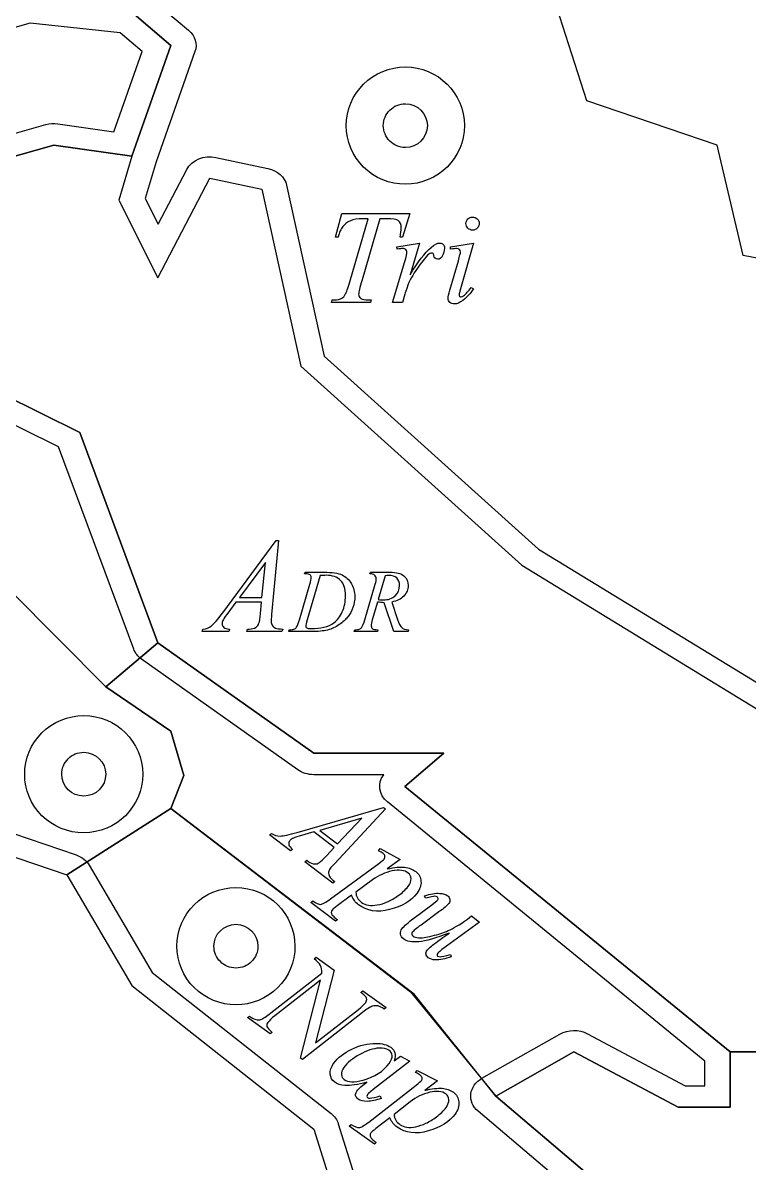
# Model space of a CAD drawing. Extents: x 1 to 639, y -1 to 499.
# Drawn here: x 282.4 to 340.7, y 61.5 to 153.1 of the extents above; entities that cross this region are included whole.
import ezdxf

# ---------------------------------------------------------------- set-up
doc = ezdxf.new("R2010")
doc.units = 0
for name, color, linetype in [('Centers', 7, 'CONTINUOUS'), ('Dividing_Lines', 7, 'CONTINUOUS'), ('Label_Land', 7, 'CONTINUOUS'), ('Label_Sea', 7, 'CONTINUOUS'), ('Land', 7, 'CONTINUOUS'), ('Nations', 7, 'CONTINUOUS'), ('Seas', 7, 'CONTINUOUS')]:
    doc.layers.add(name, color=color, linetype=linetype)

msp = doc.modelspace()

# ---------------------------------------------------------------- linework, layer by layer
at = {"layer": 'Centers', "color": 1}
for points in [[(314.859704, 144.813972)], [(317.831423, 144.813972)], [(289.022918, 92.730444)], [(291.994637, 92.730444)], [(301.250498, 78.919811)], [(304.22219, 78.919811)]]:
    msp.add_lwpolyline(points, close=True, dxfattribs=at)
for points in [[(309.737659, 148.143575), (310.626817, 149.026638), (311.832772, 149.522731), (313.090225, 149.52272)], [(313.090225, 149.52272), (315.708715, 149.522715), (317.83142, 147.414539), (317.831423, 144.813972)], [(308.348974, 144.813972), (308.348975, 146.062818), (308.848501, 147.260513), (309.737659, 148.143575)], [(311.838975, 146.056654), (312.170827, 146.386233), (312.620916, 146.571387), (313.090225, 146.571382)], [(313.090225, 146.571382), (314.06749, 146.571363), (314.859709, 145.784548), (314.859704, 144.813972)], [(311.320692, 144.813972), (311.32069, 145.280069), (311.507122, 145.727076), (311.838975, 146.056654)], [(309.73766, 141.484371), (308.848502, 142.367433), (308.348976, 143.565127), (308.348974, 144.813972)], [(311.838976, 143.571292), (311.507123, 143.90087), (311.320691, 144.347876), (311.320692, 144.813972)], [(314.859704, 144.813972), (314.859707, 143.843398), (314.067489, 143.056585), (313.090225, 143.056566)], [(317.831423, 144.813972), (317.831418, 142.213406), (315.708714, 140.105233), (313.090225, 140.105228)], [(313.090225, 143.056566), (312.620916, 143.056561), (312.170828, 143.241714), (311.838976, 143.571292)], [(313.090225, 140.105228), (311.832772, 140.105216), (310.626818, 140.601309), (309.73766, 141.484371)], [(283.900868, 96.060056), (284.790027, 96.943121), (285.995984, 97.439217), (287.253439, 97.439205)], [(287.253439, 97.439205), (289.871934, 97.4392), (291.994641, 95.331017), (291.994637, 92.730444)], [(282.512187, 92.730444), (282.512186, 93.979292), (283.011709, 95.176991), (283.900868, 96.060056)], [(286.002204, 93.973121), (286.334051, 94.3027), (286.784134, 94.487857), (287.253439, 94.487859)], [(287.253439, 94.487859), (288.230706, 94.48784), (289.022926, 93.701022), (289.022918, 92.730444)], [(285.483933, 92.730444), (285.483929, 93.196537), (285.670357, 93.643541), (286.002204, 93.973121)], [(283.900877, 89.40085), (283.01172, 90.28391), (282.512193, 91.481601), (282.512187, 92.730444)], [(287.253439, 90.973057), (286.276172, 90.973061), (285.48394, 91.759867), (285.483933, 92.730444)], [(289.022918, 92.730444), (289.022911, 91.759877), (288.230696, 90.973075), (287.253439, 90.973057)], [(291.994637, 92.730444), (291.994626, 90.129883), (289.871924, 88.021715), (287.253439, 88.02171)], [(287.253439, 88.02171), (285.995988, 88.021699), (284.790035, 88.51779), (283.900877, 89.40085)], [(294.739767, 78.919811), (294.739778, 81.520383), (296.862496, 83.628555), (299.480992, 83.628545)], [(299.480992, 83.628545), (302.099477, 83.62854), (304.222179, 81.520373), (304.22219, 78.919811)], [(297.711486, 78.919811), (297.711508, 79.890378), (298.503735, 80.677168), (299.480992, 80.677172)], [(299.480992, 80.677172), (300.458249, 80.677168), (301.250476, 79.890378), (301.250498, 78.919811)], [(296.128429, 75.590191), (295.239275, 76.473262), (294.739758, 77.670963), (294.739767, 78.919811)], [(298.229757, 77.677135), (297.89791, 78.006714), (297.711482, 78.453718), (297.711486, 78.919811)], [(301.250498, 78.919811), (301.250501, 78.453718), (301.064073, 78.006714), (300.732227, 77.677135)], [(304.22219, 78.919811), (304.222199, 77.670967), (303.722686, 76.47327), (302.833538, 75.590201)], [(299.480992, 77.162396), (299.011687, 77.162398), (298.561604, 77.347555), (298.229757, 77.677135)], [(300.732227, 77.677135), (300.40038, 77.347555), (299.950297, 77.162398), (299.480992, 77.162396)], [(299.480992, 74.211024), (298.223537, 74.211019), (297.017582, 74.707121), (296.128429, 75.590191)], [(302.833538, 75.590201), (301.94439, 74.707131), (300.738442, 74.211026), (299.480992, 74.211024)]]:
    msp.add_open_spline(points, degree=3, dxfattribs=at)
at = {"layer": 'Dividing_Lines', "color": 2}
msp.add_lwpolyline([(291.113866, 153.91357), (294.248145, 151.249339), (291.113866, 142.368451), (284.845335, 143.256551), (275.442525, 140.592288), (274.397765, 126.38293), (286.934854, 120.166318), (293.203385, 103.292685), (305.740501, 94.411791), (316.188097, 94.411791), (313.053818, 91.747571), (339.172782, 70.43349), (339.172782, 65.99307), (334.993744, 65.99307), (326.635667, 70.43349), (320.367135, 66.88117), (327.680426, 60.664577)], dxfattribs=at)
at = {"layer": 'Label_Land', "color": 7}
for points in [[(307.685941, 135.862924), (307.489917, 135.862924), (307.99322, 137.757118)], [(307.99322, 137.757118), (313.450063, 137.757118), (312.861994, 135.862924), (312.660673, 135.862924)], [(308.618373, 132.263955), (310.107083, 137.330933), (309.677954, 137.330933)], [(311.595796, 137.330933), (311.028918, 137.330933), (309.609079, 132.416535)], [(312.406374, 135.089453), (314.234153, 135.384105), (313.471255, 132.82696)], [(312.443461, 134.89478), (312.406374, 135.089453)], [(316.729465, 134.88424), (316.729465, 135.089453), (318.557245, 135.384105)], [(318.557245, 135.384105), (317.508259, 131.695697)], [(313.042123, 131.285271), (312.87259, 130.62232), (312.062012, 130.62232), (313.042123, 133.889797)], [(316.660594, 131.595717), (317.349322, 133.952936)], [(318.371816, 131.816723), (318.557245, 131.695697)], [(310.107083, 130.816993), (310.350786, 130.816993), (310.287211, 130.62232), (307.161447, 130.62232), (307.219725, 130.816993), (307.357471, 130.816993)], [(304.388205, 88.054139), (311.344007, 90.06949), (311.491282, 89.957583)], [(311.491282, 89.957583), (307.426573, 85.573166)], [(304.018998, 86.69168), (303.853623, 86.572218), (302.166332, 87.854317), (302.331734, 87.973758)], [(306.755373, 86.182558), (307.376407, 86.850164), (305.743835, 88.090683), (304.561164, 87.750464)], [(310.937428, 86.588926), (311.06298, 86.751903), (312.670367, 85.868393)], [(307.418786, 84.10833), (307.253411, 83.988869), (305.006508, 85.696192), (305.17191, 85.815633), (305.268693, 85.742092)], [(307.06941, 82.71093), (310.954004, 85.562707)], [(312.670367, 85.868393), (311.639618, 85.127862)], [(310.443219, 84.241577), (309.11459, 83.270264)], [(307.628723, 81.047054), (307.471723, 80.921228), (305.489936, 82.427101), (305.65111, 82.549755)], [(308.763487, 83.013678), (307.625768, 82.168928)], [(314.696188, 82.765558), (314.636567, 82.956611)], [(313.758789, 81.159093), (315.119611, 82.172194)], [(315.784407, 81.667045), (314.349082, 80.617805)], [(319.051867, 80.860371), (316.401075, 78.926085)], [(318.075166, 81.099022), (318.412384, 81.346286), (319.051867, 80.860371)], [(305.75761, 77.905434), (305.919627, 78.029358), (307.375422, 76.984756)], [(316.725275, 78.255739), (316.777477, 78.0637)], [(307.375422, 76.984756), (305.876634, 71.159984), (309.31497, 73.846872)], [(302.294875, 73.567797), (306.375855, 76.760752)], [(309.654199, 73.603449), (304.815549, 69.818186), (304.660952, 69.929118), (306.273636, 76.197955), (302.616958, 73.336686)], [(309.519461, 75.206108), (309.681478, 75.330031), (311.553815, 73.986531), (311.387483, 73.865703)], [(302.389785, 72.000207), (302.232057, 71.873209), (300.40265, 73.185905), (300.577582, 73.300557)], [(313.448292, 69.699584), (310.507283, 67.408825), (310.13048, 67.088497)], [(312.182692, 69.711922), (312.690992, 70.087196), (313.448292, 69.699584)], [(313.911968, 68.782656), (314.032973, 68.948991), (315.664177, 68.10957)], [(309.685081, 67.75213), (310.007984, 68.007278)], [(315.664177, 68.10957), (314.654262, 67.341243)], [(310.152478, 64.800765), (313.956899, 67.757252)], [(311.077918, 66.908487), (311.149475, 66.70135)], [(313.482784, 66.422705), (312.181472, 65.415571)], [(311.837586, 65.149518), (310.723619, 64.274098)], [(310.757521, 63.152744), (310.604081, 63.02267), (308.581435, 64.474025), (308.73919, 64.601003)]]:
    msp.add_lwpolyline(points, dxfattribs=at)
for points in [[(318.48837, 137.472972)], [(309.58617, 89.199068), (306.210241, 88.219906), (307.645072, 87.12964)], [(311.758165, 70.574792)]]:
    msp.add_lwpolyline(points, close=True, dxfattribs=at)
for points in [[(318.112221, 137.320392), (318.214646, 137.422112), (318.340029, 137.472972), (318.48837, 137.472972)], [(318.48837, 137.472972), (318.636712, 137.472972), (318.762096, 137.422112), (318.864523, 137.320392)], [(308.06739, 136.715294), (307.911985, 136.515357), (307.784835, 136.231234), (307.685941, 135.862924)], [(308.676648, 137.173066), (308.425882, 137.067844), (308.222796, 136.915254), (308.06739, 136.715294)], [(309.677954, 137.330933), (309.264716, 137.330933), (308.930947, 137.27831), (308.676648, 137.173066)], [(312.522928, 137.183606), (312.402842, 137.281824), (312.093798, 137.330933), (311.595796, 137.330933)], [(312.761335, 136.604808), (312.761335, 136.860869), (312.681866, 137.053802), (312.522928, 137.183606)], [(312.660673, 135.862924), (312.727781, 136.140043), (312.761335, 136.387338), (312.761335, 136.604808)], [(317.95858, 136.946807), (317.95858, 137.094144), (318.009793, 137.218673), (318.112221, 137.320392)], [(318.112221, 136.573255), (318.009793, 136.678477), (317.95858, 136.802994), (317.95858, 136.946807)], [(318.48837, 136.420642), (318.343562, 136.420642), (318.218179, 136.471513), (318.112221, 136.573255)], [(318.859224, 136.573255), (318.756799, 136.471513), (318.633181, 136.420642), (318.48837, 136.420642)], [(319.018161, 136.946807), (319.018161, 136.802994), (318.965182, 136.678477), (318.859224, 136.573255)], [(318.864523, 137.320392), (318.966948, 137.218673), (319.018161, 137.094144), (319.018161, 136.946807)], [(312.851398, 134.942127), (312.777228, 134.942127), (312.641249, 134.926345), (312.443461, 134.89478)], [(313.132189, 134.85794), (313.06155, 134.914065), (312.967953, 134.942127), (312.851398, 134.942127)], [(313.042123, 133.889797), (313.155145, 134.268635), (313.211656, 134.538739), (313.211656, 134.700108)], [(313.211656, 134.700108), (313.211656, 134.763236), (313.185167, 134.815847), (313.132189, 134.85794)], [(313.471255, 132.82696), (314.089343, 133.875766), (314.650921, 134.608883), (315.155989, 135.026313)], [(315.155989, 135.026313), (315.442075, 135.264841), (315.675183, 135.384105), (315.855313, 135.384105)], [(315.855313, 135.384105), (315.971865, 135.384105), (316.063696, 135.349028), (316.130804, 135.278872)], [(316.231462, 134.98422), (316.231462, 134.752718), (316.171419, 134.531735), (316.051333, 134.321269)], [(316.130804, 135.278872), (316.197909, 135.212219), (316.231462, 135.114002), (316.231462, 134.98422)], [(317.211577, 134.942127), (317.133874, 134.942127), (316.97317, 134.922831), (316.729465, 134.88424)], [(317.434089, 134.86848), (317.381108, 134.917578), (317.306938, 134.942127), (317.211577, 134.942127)], [(317.349322, 133.952936), (317.462344, 134.338802), (317.518855, 134.580844), (317.518855, 134.679061)], [(317.518855, 134.679061), (317.518855, 134.756221), (317.4906, 134.81936), (317.434089, 134.86848)], [(314.631495, 134.126562), (314.338345, 133.782813), (314.02047, 133.337332), (313.677871, 132.79012)], [(315.050031, 134.536988), (314.9582, 134.487868), (314.818688, 134.35106), (314.631495, 134.126562)], [(315.219564, 134.579081), (315.15952, 134.579081), (315.103009, 134.56505), (315.050031, 134.536988)], [(315.320222, 134.536988), (315.291967, 134.56505), (315.258414, 134.579081), (315.219564, 134.579081)], [(315.367905, 134.405455), (315.360853, 134.472086), (315.344958, 134.51593), (315.320222, 134.536988)], [(315.473863, 134.163402), (315.417352, 134.216025), (315.382033, 134.296709), (315.367905, 134.405455)], [(315.68578, 134.084469), (315.604544, 134.084469), (315.533905, 134.11078), (315.473863, 134.163402)], [(316.051333, 134.321269), (315.966567, 134.163402), (315.844716, 134.084469), (315.68578, 134.084469)], [(313.677871, 132.79012), (313.52953, 132.558596), (313.40238, 132.297271), (313.296422, 132.006143)], [(308.268711, 131.269512), (308.353477, 131.427356), (308.470031, 131.758837), (308.618373, 132.263955)], [(309.609079, 132.416535), (309.428952, 131.799168), (309.338888, 131.418578), (309.338888, 131.274765)], [(313.296422, 132.006143), (313.148081, 131.606246), (313.063314, 131.365956), (313.042123, 131.285271)], [(307.99322, 130.948526), (308.095645, 131.008175), (308.187475, 131.11517), (308.268711, 131.269512)], [(309.338888, 131.274765), (309.338888, 131.141459), (309.395399, 131.030961), (309.508421, 130.943273)], [(316.528145, 130.948526), (316.528145, 131.07833), (316.572295, 131.294061), (316.660594, 131.595717)], [(317.508259, 131.695697), (317.437621, 131.44664), (317.402301, 131.297563), (317.402301, 131.248465)], [(317.402301, 131.248465), (317.402301, 131.192341), (317.418194, 131.146734), (317.449981, 131.111645)], [(317.449981, 131.111645), (317.4853, 131.076579), (317.525918, 131.059046), (317.571834, 131.059046)], [(317.571834, 131.059046), (317.624812, 131.059046), (317.688387, 131.087108), (317.762559, 131.143232)], [(318.557245, 131.695697), (318.317073, 131.330889), (318.034518, 131.023957), (317.70958, 130.7749)], [(317.762559, 131.143232), (317.963878, 131.301076), (318.166964, 131.525573), (318.371816, 131.816723)], [(307.357471, 130.816993), (307.632962, 130.816993), (307.844878, 130.860837), (307.99322, 130.948526)], [(309.508421, 130.943273), (309.621443, 130.859086), (309.820997, 130.816993), (310.107083, 130.816993)], [(316.66589, 130.62232), (316.57406, 130.710009), (316.528145, 130.818744), (316.528145, 130.948526)], [(317.020852, 130.496041), (316.876041, 130.496041), (316.757721, 130.538134), (316.66589, 130.62232)], [(317.70958, 130.7749), (317.469408, 130.588994), (317.239832, 130.496041), (317.020852, 130.496041)], [(302.331734, 87.973758), (302.545763, 87.824384), (302.780681, 87.75409), (303.036487, 87.762875)], [(303.036487, 87.762875), (303.297243, 87.77232), (303.747815, 87.869408), (304.388205, 88.054139)], [(303.805281, 87.384076), (303.736603, 87.294927), (303.714055, 87.190603), (303.737635, 87.071103)], [(303.737635, 87.071103), (303.761197, 86.951615), (303.854984, 86.825141), (304.018998, 86.69168)], [(304.019955, 87.558831), (303.928347, 87.509189), (303.856789, 87.450937), (303.805281, 87.384076)], [(304.561164, 87.750464), (304.294112, 87.675136), (304.113709, 87.611259), (304.019955, 87.558831)], [(306.196982, 85.639604), (306.294373, 85.702516), (306.480503, 85.883501), (306.755373, 86.182558)], [(311.300777, 86.35921), (311.219434, 86.42102), (311.098317, 86.497592), (310.937428, 86.588926)], [(311.450254, 86.146252), (311.440366, 86.220017), (311.390541, 86.291003), (311.300777, 86.35921)], [(311.382368, 85.919585), (311.440316, 85.994805), (311.462944, 86.070361), (311.450254, 86.146252)], [(305.268693, 85.742092), (305.45102, 85.603549), (305.629733, 85.529587), (305.80483, 85.520205)], [(305.80483, 85.520205), (305.926952, 85.511329), (306.057669, 85.551128), (306.196982, 85.639604)], [(307.426573, 85.573166), (307.234586, 85.370133), (307.111765, 85.233792), (307.05811, 85.164144)], [(310.954004, 85.562707), (311.196657, 85.744908), (311.339445, 85.863867), (311.382368, 85.919585)], [(311.639618, 85.127862), (312.220079, 85.252129), (312.684261, 85.29471), (313.032164, 85.255606)], [(313.032164, 85.255606), (313.382848, 85.214386), (313.683015, 85.098927), (313.932665, 84.909229)], [(306.924858, 84.861272), (306.91592, 84.739979), (306.94131, 84.625727), (307.001027, 84.518518)], [(307.05811, 85.164144), (306.972263, 85.052708), (306.927846, 84.951751), (306.924858, 84.861272)], [(307.001027, 84.518518), (307.063544, 84.40918), (307.202797, 84.272451), (307.418786, 84.10833)], [(312.024768, 84.961081), (311.464112, 84.839431), (310.936929, 84.599597), (310.443219, 84.241577)], [(313.324407, 84.795043), (313.021456, 85.025242), (312.588243, 85.080588), (312.024768, 84.961081)], [(313.306551, 83.715483), (313.478244, 83.938354), (313.557268, 84.147724), (313.543622, 84.343593)], [(313.543622, 84.343593), (313.534924, 84.540121), (313.461853, 84.690604), (313.324407, 84.795043)], [(313.932665, 84.909229), (314.182332, 84.719517), (314.319332, 84.458626), (314.343663, 84.126555)], [(312.523855, 82.985217), (312.833182, 83.196258), (313.094081, 83.43968), (313.306551, 83.715483)], [(314.343663, 84.126555), (314.370157, 83.797256), (314.262146, 83.475203), (314.019628, 83.160396)], [(305.65111, 82.549755), (305.920565, 82.362675), (306.13163, 82.272963), (306.284305, 82.280619)], [(306.284305, 82.280619), (306.434161, 82.290417), (306.695863, 82.433854), (307.06941, 82.71093)], [(308.999807, 82.575731), (308.916813, 82.68738), (308.83804, 82.833362), (308.763487, 83.013678)], [(309.338872, 82.245218), (309.198625, 82.351785), (309.085604, 82.461956), (308.999807, 82.575731)], [(309.11459, 83.270264), (309.129699, 82.93195), (309.284519, 82.650891), (309.579051, 82.42709)], [(309.579051, 82.42709), (309.724916, 82.316253), (309.904702, 82.243684), (310.118408, 82.209383)], [(310.837088, 82.233041), (311.105285, 82.280999), (311.376293, 82.364363), (311.650114, 82.483132)], [(311.650114, 82.483132), (311.926082, 82.604688), (312.217329, 82.77205), (312.523855, 82.985217)], [(314.019628, 83.160396), (313.547472, 82.547499), (312.815671, 82.114227), (311.824227, 81.860581)], [(314.636567, 82.956611), (315.09591, 83.119911), (315.502416, 83.188652), (315.856085, 83.162833)], [(315.45326, 82.92567), (315.362146, 82.928652), (315.109789, 82.875282), (314.696188, 82.765558)], [(315.119611, 82.172194), (315.447598, 82.413221), (315.640565, 82.571344), (315.698512, 82.646564)], [(315.678256, 82.854079), (315.619353, 82.898837), (315.544355, 82.9227), (315.45326, 82.92567)], [(315.725035, 82.758911), (315.721909, 82.801035), (315.706316, 82.832757), (315.678256, 82.854079)], [(315.698512, 82.646564), (315.724266, 82.679995), (315.733107, 82.717444), (315.725035, 82.758911)], [(315.856085, 83.162833), (316.127896, 83.146211), (316.339535, 83.080353), (316.491001, 82.96526)], [(316.491001, 82.96526), (316.594804, 82.886386), (316.653203, 82.789011), (316.666199, 82.673135)], [(316.666199, 82.673135), (316.68416, 82.557905), (316.653437, 82.448751), (316.574028, 82.345672)], [(307.141659, 81.63578), (307.140982, 81.565628), (307.16853, 81.491696), (307.224302, 81.413983)], [(307.214507, 81.82555), (307.167291, 81.76426), (307.143009, 81.701003), (307.141659, 81.63578)], [(307.625768, 82.168928), (307.400956, 82.004086), (307.263869, 81.889626), (307.214507, 81.82555)], [(311.824227, 81.860581), (310.834947, 81.609707), (310.006496, 81.73792), (309.338872, 82.245218)], [(310.118408, 82.209383), (310.332131, 82.175067), (310.571691, 82.182952), (310.837088, 82.233041)], [(316.574028, 82.345672), (316.458135, 82.195233), (316.194928, 81.969024), (315.784407, 81.667045)], [(307.224302, 81.413983), (307.27791, 81.333498), (307.412717, 81.211188), (307.628723, 81.047054)], [(312.833224, 80.338637), (312.994187, 80.54758), (313.302709, 80.821065), (313.758789, 81.159093)], [(314.349082, 80.617805), (313.956385, 80.333198), (313.722478, 80.142141), (313.647363, 80.044636)], [(316.537116, 80.167593), (316.91442, 80.322564), (317.427103, 80.63304), (318.075166, 81.099022)], [(312.707111, 79.897841), (312.686025, 80.055197), (312.728063, 80.202129), (312.833224, 80.338637)], [(312.932306, 79.514725), (312.803262, 79.61278), (312.728197, 79.740485), (312.707111, 79.897841)], [(313.647363, 80.044636), (313.606585, 79.991703), (313.59015, 79.935732), (313.598057, 79.876724)], [(313.598057, 79.876724), (313.610912, 79.818374), (313.6468, 79.766814), (313.70572, 79.722042)], [(313.70572, 79.722042), (313.798284, 79.651707), (313.954311, 79.606024), (314.1738, 79.584993)], [(316.604156, 79.977525), (315.528499, 79.562619), (314.715637, 79.330068), (314.16557, 79.279873)], [(314.1738, 79.584993), (314.39329, 79.563963), (314.747718, 79.617066), (315.237083, 79.744302)], [(315.184654, 78.922889), (315.388352, 79.094942), (315.861519, 79.446487), (316.604156, 79.977525)], [(315.237083, 79.744302), (315.731414, 79.872182), (316.164758, 80.013279), (316.537116, 80.167593)], [(314.16557, 79.279873), (313.618285, 79.227563), (313.207197, 79.305847), (312.932306, 79.514725)], [(314.840228, 78.588352), (314.913198, 78.683072), (315.028007, 78.794585), (315.184654, 78.922889)], [(316.401075, 78.926085), (316.006232, 78.638693), (315.771252, 78.446243), (315.696136, 78.348736)], [(306.269548, 77.369318), (306.191155, 77.525104), (306.020509, 77.703809), (305.75761, 77.905434)], [(314.749287, 78.279831), (314.7348, 78.388006), (314.765113, 78.490846), (314.840228, 78.588352)], [(314.935151, 77.992851), (314.825748, 78.075982), (314.763793, 78.171642), (314.749287, 78.279831)], [(315.503481, 77.812752), (315.267641, 77.824123), (315.078198, 77.884156), (314.935151, 77.992851)], [(316.777477, 78.0637), (316.287598, 77.883853), (315.862932, 77.800203), (315.503481, 77.812752)], [(315.696136, 78.348736), (315.657505, 78.29859), (315.63697, 78.254569), (315.63453, 78.216674)], [(315.63453, 78.216674), (315.637001, 78.179463), (315.653667, 78.149133), (315.684528, 78.125683)], [(315.684528, 78.125683), (315.73221, 78.089452), (315.800198, 78.070915), (315.888492, 78.070073)], [(315.888492, 78.070073), (315.981733, 78.06989), (316.260661, 78.131778), (316.725275, 78.255739)], [(306.375855, 76.760752), (306.388304, 77.011471), (306.352868, 77.214326), (306.269548, 77.369318)], [(309.623715, 75.124819), (309.58936, 75.14947), (309.554609, 75.176566), (309.519461, 75.206108)], [(309.975104, 74.73636), (309.944115, 74.849475), (309.826986, 74.978961), (309.623715, 75.124819)], [(309.31497, 73.846872), (309.597838, 74.067996), (309.79512, 74.255327), (309.906816, 74.408866)], [(309.906816, 74.408866), (309.983349, 74.514069), (310.006112, 74.623234), (309.975104, 74.73636)], [(300.577582, 73.300557), (300.810745, 73.141892), (300.978382, 73.051896), (301.080495, 73.030569)], [(301.488297, 73.043042), (301.662327, 73.108577), (301.931187, 73.283495), (302.294875, 73.567797)], [(302.616958, 73.336686), (302.341085, 73.119197), (302.150403, 72.937948), (302.044911, 72.792939)], [(310.442189, 74.102595), (310.25336, 74.034698), (309.990697, 73.868316), (309.654199, 73.603449)], [(310.910323, 74.117213), (310.732326, 74.154059), (310.576281, 74.149186), (310.442189, 74.102595)], [(311.387483, 73.865703), (311.194871, 74.008233), (311.035818, 74.09207), (310.910323, 74.117213)], [(301.080495, 73.030569), (301.235119, 72.997513), (301.371053, 73.001671), (301.488297, 73.043042)], [(302.044911, 72.792939), (301.966311, 72.684893), (301.940681, 72.577786), (301.968022, 72.471617)], [(301.968022, 72.471617), (302.00029, 72.366242), (302.140878, 72.209105), (302.389785, 72.000207)], [(307.349462, 69.518938), (307.678345, 69.971024), (308.160799, 70.349698), (308.796824, 70.654959)], [(308.796824, 70.654959), (309.437776, 70.961012), (310.078295, 71.113749), (310.718382, 71.11317)], [(310.987973, 70.737968), (310.52015, 70.705819), (309.999007, 70.534499), (309.424545, 70.224008)], [(310.718382, 71.11317), (311.22137, 71.115762), (311.618876, 71.012286), (311.910901, 70.802743)], [(311.758165, 70.574792), (311.574939, 70.706266), (311.318209, 70.760658), (310.987973, 70.737968)], [(312.026769, 70.135386), (312.01088, 70.311233), (311.921345, 70.457702), (311.758165, 70.574792)], [(311.910901, 70.802743), (312.085533, 70.677435), (312.197012, 70.528202), (312.245338, 70.355045)], [(309.424545, 70.224008), (308.852943, 69.911469), (308.427521, 69.563276), (308.148281, 69.179429)], [(311.786849, 69.509116), (311.962666, 69.750796), (312.042639, 69.959553), (312.026769, 70.135386)], [(312.245338, 70.355045), (312.296522, 70.179837), (312.27564, 69.965463), (312.182692, 69.711922)], [(307.058913, 68.643381), (307.033358, 68.925695), (307.130208, 69.217547), (307.349462, 69.518938)], [(308.148281, 69.179429), (308.007628, 68.986084), (307.944597, 68.797626), (307.959188, 68.614055)], [(309.69044, 68.163726), (310.622647, 68.420908), (311.32145, 68.869371), (311.786849, 69.509116)], [(314.281551, 68.562902), (314.198513, 68.622486), (314.075319, 68.695738), (313.911968, 68.782656)], [(307.413855, 67.999214), (307.20485, 68.149187), (307.086535, 68.363909), (307.058913, 68.643381)], [(308.231488, 67.73059), (307.90398, 67.753547), (307.631435, 67.843089), (307.413855, 67.999214)], [(307.959188, 68.614055), (307.975868, 68.433315), (308.047191, 68.29775), (308.173159, 68.207362)], [(308.173159, 68.207362), (308.48521, 67.983449), (308.990971, 67.968903), (309.69044, 68.163726)], [(310.007984, 68.007278), (309.279235, 67.790187), (308.68707, 67.697957), (308.231488, 67.73059)], [(313.956899, 67.757252), (314.194412, 67.946007), (314.333853, 68.068818), (314.375222, 68.125684)], [(314.436824, 68.354115), (314.424921, 68.427569), (314.373164, 68.497165), (314.281551, 68.562902)], [(314.375222, 68.125684), (314.43107, 68.202454), (314.451604, 68.278597), (314.436824, 68.354115)], [(309.088187, 66.940601), (309.071507, 67.043446), (309.105571, 67.153157), (309.190377, 67.269733)], [(309.299054, 66.646484), (309.175963, 66.734809), (309.105674, 66.832847), (309.088187, 66.940601)], [(309.190377, 67.269733), (309.29173, 67.409054), (309.456632, 67.569853), (309.685081, 67.75213)], [(310.049304, 67.003937), (310.016209, 66.958444), (310.00157, 66.908363), (310.005387, 66.853694)], [(310.005387, 66.853694), (310.009674, 66.811669), (310.028995, 66.778331), (310.063349, 66.75368)], [(310.13048, 67.088497), (310.094978, 67.057712), (310.06792, 67.029526), (310.049304, 67.003937)], [(310.258986, 66.71716), (310.430629, 66.719497), (310.703606, 66.783272), (311.077918, 66.908487)], [(315.043871, 67.185014), (314.486785, 67.04814), (313.966422, 66.794037), (313.482784, 66.422705)], [(314.654262, 67.341243), (315.231073, 67.481272), (315.693896, 67.536487), (316.042729, 67.506885)], [(316.347606, 67.054434), (316.038412, 67.276296), (315.603834, 67.319823), (315.043871, 67.185014)], [(316.042729, 67.506885), (316.394437, 67.475218), (316.697688, 67.367971), (316.952482, 67.185143)], [(316.579203, 66.609124), (316.565082, 66.805341), (316.487883, 66.953778), (316.347606, 67.054434)], [(316.952482, 67.185143), (317.207275, 67.002315), (317.351426, 66.745253), (317.384935, 66.413956)], [(310.046342, 66.460795), (309.725659, 66.457216), (309.476563, 66.519112), (309.299054, 66.646484)], [(311.149475, 66.70135), (310.736804, 66.547402), (310.369093, 66.467217), (310.046342, 66.460795)], [(310.063349, 66.75368), (310.100562, 66.726977), (310.165775, 66.714804), (310.258986, 66.71716)], [(315.597324, 65.223482), (315.900709, 65.442868), (316.154788, 65.693305), (316.359563, 65.974791)], [(316.359563, 65.974791), (316.525038, 66.202255), (316.598252, 66.4137), (316.579203, 66.609124)], [(317.384935, 66.413956), (317.420512, 66.085502), (317.321433, 65.760627), (317.087698, 65.439333)], [(312.085909, 64.718171), (311.999863, 64.827518), (311.917089, 64.9713), (311.837586, 65.149518)], [(312.181472, 65.415571), (312.205898, 65.077807), (312.36842, 64.801071), (312.669039, 64.585361)], [(314.737776, 64.697788), (315.010283, 64.826815), (315.2968, 65.002046), (315.597324, 65.223482)], [(317.087698, 65.439333), (316.632642, 64.813806), (315.913079, 64.360766), (314.929011, 64.080212)], [(308.73919, 64.601003), (309.013709, 64.421331), (309.227162, 64.337407), (309.379549, 64.349232)], [(309.379549, 64.349232), (309.529078, 64.363107), (309.786721, 64.513618), (310.152478, 64.800765)], [(310.723619, 64.274098), (310.503425, 64.103208), (310.36954, 63.985064), (310.321966, 63.919667)], [(312.433971, 64.397016), (312.290817, 64.499737), (312.174796, 64.606789), (312.085909, 64.718171)], [(314.929011, 64.080212), (313.947012, 63.802502), (313.115332, 63.908104), (312.433971, 64.397016)], [(312.669039, 64.585361), (312.81791, 64.478539), (312.999631, 64.410893), (313.214204, 64.382425)], [(313.214204, 64.382425), (313.428794, 64.353943), (313.668037, 64.368357), (313.931933, 64.425667)], [(313.931933, 64.425667), (314.198704, 64.480912), (314.467318, 64.571619), (314.737776, 64.697788)], [(310.321966, 63.919667), (310.27646, 63.857114), (310.253942, 63.793214), (310.254413, 63.727965)], [(310.254413, 63.727965), (310.255673, 63.65782), (310.285251, 63.584666), (310.343148, 63.508502)], [(310.343148, 63.508502), (310.398958, 63.429506), (310.537082, 63.31092), (310.757521, 63.152744)]]:
    msp.add_open_spline(points, degree=3, dxfattribs=at)
at = {"layer": 'Label_Sea', "color": 3}
for points in [[(298.418527, 105.692805), (302.709831, 111.49116), (302.895257, 111.49116)], [(302.895257, 111.49116), (302.349574, 105.556019)], [(304.993227, 108.819993), (305.035611, 108.949775), (306.564937, 108.949775)], [(305.070931, 108.819993), (304.993227, 108.819993)], [(306.247063, 108.686675), (305.208673, 105.126298)], [(306.247063, 108.686507), (306.247063, 108.686675)], [(310.241694, 108.819993), (310.284078, 108.949775), (311.845192, 108.949775)], [(311.470792, 108.669198), (310.905681, 106.757426)], [(304.576458, 105.126298), (305.424123, 108.002678)], [(309.831991, 105.119293), (310.66906, 107.992171)], [(301.44363, 105.634952), (301.528397, 106.539956), (299.472809, 106.539956), (298.741698, 105.556019)], [(310.845639, 106.557467), (310.432402, 105.119293)], [(312.163049, 104.193243), (311.396621, 106.504867)], [(311.993533, 106.557467), (312.459749, 105.164889)], [(298.958914, 104.387916), (298.900635, 104.193243), (296.776177, 104.193243), (296.834452, 104.387916)], [(303.239622, 104.387916), (303.181343, 104.193243), (300.352262, 104.193243), (300.41054, 104.387916), (300.53239, 104.387916)], [(305.74553, 104.193243), (303.7182, 104.193243), (303.764113, 104.323025)], [(310.877426, 104.323025), (310.845656, 104.193243), (308.991392, 104.193243), (309.030242, 104.323025)], [(313.346264, 104.323025), (313.30741, 104.193243), (312.163049, 104.193243)]]:
    msp.add_lwpolyline(points, dxfattribs=at)
msp.add_lwpolyline([(301.846271, 109.739039), (299.764196, 106.924048), (301.57078, 106.924048)], close=True, dxfattribs=at)
for points in [[(305.431185, 108.746313), (305.369966, 108.795433), (305.249881, 108.819993), (305.070931, 108.819993)], [(305.424123, 108.002678), (305.490053, 108.229509), (305.523018, 108.407233), (305.523018, 108.535847)], [(305.523018, 108.535847), (305.523018, 108.62706), (305.492407, 108.697215), (305.431185, 108.746313)], [(306.730937, 108.70065), (306.606143, 108.70065), (306.444851, 108.695936), (306.247063, 108.686507)], [(306.564937, 108.949775), (307.212458, 108.949775), (307.691623, 108.876106), (308.002431, 108.728768)], [(307.885881, 108.297263), (307.622162, 108.566188), (307.237181, 108.70065), (306.730937, 108.70065)], [(308.281455, 107.073058), (308.281455, 107.622604), (308.149597, 108.030672), (307.885881, 108.297263)], [(308.002431, 108.728768), (308.315597, 108.581454), (308.565187, 108.348774), (308.751201, 108.030729)], [(310.619611, 108.711258), (310.532491, 108.786083), (310.406519, 108.822328), (310.241694, 108.819993)], [(310.753826, 108.437652), (310.753826, 108.545208), (310.709088, 108.63641), (310.619611, 108.711258)], [(310.66906, 107.992171), (310.725571, 108.183914), (310.753826, 108.332408), (310.753826, 108.437652)], [(311.739217, 108.697148), (311.663869, 108.697148), (311.574394, 108.687831), (311.470792, 108.669198)], [(312.39969, 108.490184), (312.253702, 108.62816), (312.033544, 108.697148), (311.739217, 108.697148)], [(311.845192, 108.949775), (312.367918, 108.949775), (312.744658, 108.851557), (312.975411, 108.655122)], [(312.622199, 107.893875), (312.622199, 108.153439), (312.548029, 108.352208), (312.39969, 108.490184)], [(312.975411, 108.655122), (313.206163, 108.458687), (313.321539, 108.20028), (313.321539, 107.8799)], [(308.751201, 108.030729), (308.937217, 107.715041), (309.030225, 107.37596), (309.030225, 107.013487)], [(312.269007, 107.059015), (312.504468, 107.283512), (312.622199, 107.561799), (312.622199, 107.893875)], [(313.321539, 107.8799), (313.321539, 107.573551), (313.202631, 107.29293), (312.964815, 107.038036)], [(308.023623, 105.771671), (308.195511, 106.152844), (308.281455, 106.58664), (308.281455, 107.073058)], [(309.030225, 107.013487), (309.030225, 106.702469), (308.976068, 106.399634), (308.867755, 106.104981)], [(311.396621, 106.504867), (311.217669, 106.502622), (311.034008, 106.520155), (310.845639, 106.557467)], [(310.905681, 106.757426), (311.056377, 106.736323), (311.190591, 106.725772), (311.308321, 106.725772)], [(311.308321, 106.725772), (311.713315, 106.725772), (312.033544, 106.836853), (312.269007, 107.059015)], [(312.964815, 107.038036), (312.729351, 106.785477), (312.405591, 106.625287), (311.993533, 106.557467)], [(297.52318, 104.645762), (297.724501, 104.81061), (298.02295, 105.159624), (298.418527, 105.692805)], [(298.741698, 105.556019), (298.575698, 105.335024), (298.471507, 105.175418), (298.429123, 105.0772)], [(301.332376, 104.866734), (301.371226, 104.975481), (301.408311, 105.231553), (301.44363, 105.634952)], [(302.349574, 105.556019), (302.321318, 105.2789), (302.307191, 105.096496), (302.307191, 105.008807)], [(307.334899, 104.873671), (307.622162, 105.091164), (307.851737, 105.390497), (308.023623, 105.771671)], [(308.503968, 105.399904), (308.369754, 105.224526), (308.162547, 105.030437), (307.882348, 104.817637)], [(308.867755, 106.104981), (308.761797, 105.812664), (308.640534, 105.577638), (308.503968, 105.399904)], [(296.834452, 104.387916), (297.095815, 104.398467), (297.325391, 104.484416), (297.52318, 104.645762)], [(298.429123, 105.0772), (298.38674, 104.982485), (298.365548, 104.893034), (298.365548, 104.808848)], [(298.365548, 104.808848), (298.365548, 104.696599), (298.411464, 104.600144), (298.503294, 104.519482)], [(298.503294, 104.519482), (298.595124, 104.438798), (298.746998, 104.394942), (298.958914, 104.387916)], [(300.53239, 104.387916), (300.761967, 104.387916), (300.94916, 104.437024), (301.093968, 104.535242)], [(301.093968, 104.535242), (301.196396, 104.601895), (301.275865, 104.712392), (301.332376, 104.866734)], [(302.307191, 105.008807), (302.307191, 104.868496), (302.33368, 104.761512), (302.386658, 104.687855)], [(302.386658, 104.687855), (302.453765, 104.586113), (302.54383, 104.510693), (302.656852, 104.461596)], [(302.656852, 104.461596), (302.773405, 104.412476), (302.967662, 104.387916), (303.239622, 104.387916)], [(304.1385, 104.372156), (304.232685, 104.411914), (304.302146, 104.465693), (304.346883, 104.533491)], [(304.346883, 104.533491), (304.415166, 104.631708), (304.491691, 104.829311), (304.576458, 105.126298)], [(305.208673, 105.126298), (305.130973, 104.859707), (305.092123, 104.694848), (305.092123, 104.631719)], [(305.092123, 104.631719), (305.092123, 104.594296), (305.103895, 104.558051), (305.12744, 104.522984)], [(305.12744, 104.522984), (305.15334, 104.487895), (305.187482, 104.464514), (305.229865, 104.45284)], [(305.229865, 104.45284), (305.291087, 104.431737), (305.389981, 104.421186), (305.526548, 104.421186)], [(305.526548, 104.421186), (305.896225, 104.421186), (306.238822, 104.458599), (306.554341, 104.533423)], [(306.554341, 104.533423), (306.872216, 104.610605), (307.132402, 104.724021), (307.334899, 104.873671)], [(307.882348, 104.817637), (307.602148, 104.604836), (307.298401, 104.446981), (306.971108, 104.344071)], [(309.383437, 104.375658), (309.479976, 104.415417), (309.550615, 104.469206), (309.595353, 104.537027)], [(309.595353, 104.537027), (309.6707, 104.646918), (309.74958, 104.841007), (309.831991, 105.119293)], [(310.432402, 105.119293), (310.378246, 104.93222), (310.351169, 104.774376), (310.351169, 104.645762)], [(310.351169, 104.645762), (310.351169, 104.547544), (310.38531, 104.470373), (310.453594, 104.414249)], [(310.453594, 104.414249), (310.505396, 104.372156), (310.646674, 104.341748), (310.877426, 104.323025)], [(312.459749, 105.164889), (312.572771, 104.823474), (312.685793, 104.601323), (312.798815, 104.498436)], [(312.798815, 104.498436), (312.911837, 104.395526), (313.09432, 104.337056), (313.346264, 104.323025)], [(303.764113, 104.323025), (303.950129, 104.327739), (304.074925, 104.344116), (304.1385, 104.372156)], [(306.971108, 104.344071), (306.643816, 104.243519), (306.235291, 104.193243), (305.74553, 104.193243)], [(309.030242, 104.323025), (309.204484, 104.329984), (309.322215, 104.347529), (309.383437, 104.375658)]]:
    msp.add_open_spline(points, degree=3, dxfattribs=at)
at = {"layer": 'Land', "color": 5}
for points in [[(309.919518, 159.242104), (304.695746, 154.801678), (291.113871, 153.913578), (294.24815, 151.249347), (291.113871, 142.368459), (290.069112, 138.816126), (293.203364, 132.599532), (297.382403, 140.592296), (301.561468, 139.704226), (304.695746, 125.494839), (322.456607, 109.509305), (348.575571, 93.523744), (347.530812, 101.516538), (354.844102, 100.628438), (347.530812, 108.621231), (344.396559, 115.725898), (348.575571, 120.166345), (347.530812, 127.271012), (349.620331, 132.599532), (340.217521, 134.375705), (338.127975, 143.256559), (327.680405, 146.808887), (324.546126, 156.577841), (315.143316, 154.801678)], [(284.845314, 143.256559), (291.113871, 142.368459), (294.24815, 151.249347), (291.113871, 153.913578), (282.755794, 154.801678), (273.352984, 152.137413), (269.173946, 146.808887), (263.950148, 144.144659), (259.77112, 148.585053), (246.189263, 137.928026), (249.323545, 131.711432), (253.502575, 128.159085), (259.77112, 127.271012), (267.084427, 125.494839), (277.531996, 111.285478), (289.024352, 99.740391), (293.203364, 103.292711), (286.934833, 120.166345), (274.397744, 126.382938), (275.442504, 140.592296)], [(294.24815, 89.971424), (295.29291, 92.635697), (294.24815, 96.188018), (289.024352, 99.740391), (277.531996, 111.285478), (263.950148, 107.733131), (260.815887, 104.180784), (261.860634, 99.740391), (270.218705, 89.971424), (285.8901, 84.642904)], [(334.993723, 65.993097), (339.172761, 65.993097), (339.172761, 70.433517), (313.053797, 91.747597), (316.188076, 94.411818), (305.74048, 94.411818), (293.203364, 103.292711), (289.024352, 99.740391), (294.24815, 96.188018), (295.29291, 92.635697), (294.24815, 89.971424), (313.505837, 75.242792), (320.367114, 66.881197), (326.635646, 70.433517)], [(327.680405, 60.664603), (320.367114, 66.881197), (313.804631, 75.064728), (294.24815, 89.971424), (285.8901, 84.642904), (291.113871, 75.762037), (305.74048, 64.216923), (309.919518, 50.89561), (304.695746, 42.902949), (305.74048, 40.238622), (310.964278, 39.350522), (324.546126, 52.67181)]]:
    msp.add_lwpolyline(points, close=True, dxfattribs=at)
msp.add_lwpolyline([(421.708639, 154.801678), (426.932437, 145.032722), (421.708639, 139.704226), (407.08203, 139.704226), (386.186865, 136.151879), (384.097372, 130.823385), (378.873574, 129.935285), (360.0679, 132.599532), (355.888888, 130.823385), (352.75461, 132.599532), (349.620331, 132.599532), (340.217521, 134.375705), (338.127975, 143.256559), (327.680405, 146.808887), (324.546126, 156.577841)], dxfattribs=at)
at = {"layer": 'Nations', "color": 5}
for points in [[(292.549129, 155.132799), (295.683673, 152.469242)], [(282.96082, 153.043293), (274.653966, 150.690182), (270.860346, 145.852631)], [(285.178027, 144.957056), (289.685837, 144.31872), (291.95813, 150.759014), (290.172061, 152.277232), (282.96082, 153.043293)], [(296.192572, 150.753558), (293.07102, 141.910587), (292.203372, 138.961408), (293.237416, 136.911365), (295.528071, 141.293365)], [(274.802001, 142.227397), (284.204467, 144.891863)], [(297.873813, 142.26602), (302.053195, 141.377854)], [(303.556134, 140.022228), (306.580452, 126.310469), (323.798176, 110.813223), (346.055284, 97.191449), (345.515032, 101.326382)], [(291.270928, 102.77381), (285.237426, 119.013212), (273.376823, 124.894129)], [(262.804185, 104.518842), (263.7615, 100.44823), (271.514052, 91.386626), (286.643156, 86.243262)], [(304.443255, 93.088611), (291.906272, 101.968366)], [(311.356258, 92.68909), (305.740929, 92.68909)], [(327.709562, 71.895074), (335.575594, 67.716062), (337.145525, 67.716062), (337.145525, 69.699007), (311.650157, 90.504056)], [(287.703103, 85.413873), (292.763071, 76.811559), (307.120731, 65.479514)], [(319.242795, 68.314814), (325.51077, 71.867452)], [(311.69122, 50.058495), (306.901365, 42.728218), (307.292525, 41.731692), (310.204448, 41.236683), (322.750083, 53.541309), (325.360566, 60.199281), (318.933761, 65.662315)], [(307.69985, 64.660259), (311.878148, 51.338839)]]:
    msp.add_lwpolyline(points, dxfattribs=at)
for points in [[(295.683673, 152.469242), (296.211704, 152.02048), (296.407172, 151.361485), (296.192572, 150.753558)], [(284.204467, 144.891863), (284.517892, 144.980692), (284.852105, 145.003072), (285.178027, 144.957056)], [(295.528071, 141.293365), (295.928499, 142.058673), (296.917798, 142.468883), (297.873813, 142.26602)], [(302.053195, 141.377854), (302.822804, 141.214501), (303.409895, 140.684954), (303.556134, 140.022228)], [(291.906272, 101.968366), (291.608171, 102.179627), (291.38766, 102.459175), (291.270928, 102.77381)], [(305.740929, 92.68909), (305.266719, 92.689177), (304.807544, 92.830545), (304.443255, 93.088611)], [(311.650157, 90.504056), (310.947241, 91.077745), (310.823819, 91.995339), (311.356258, 92.68909)], [(286.643156, 86.243262), (287.103997, 86.086411), (287.481136, 85.791306), (287.703103, 85.413873)], [(325.51077, 71.867452), (326.173675, 72.243036), (327.03389, 72.253842), (327.709562, 71.895074)], [(318.350005, 67.050715), (318.409861, 67.564475), (318.737496, 68.028373), (319.242795, 68.314814)], [(318.933761, 65.662315), (318.504375, 66.027441), (318.290149, 66.536954), (318.350005, 67.050715)], [(307.120731, 65.479514), (307.400767, 65.258296), (307.601526, 64.97429), (307.69985, 64.660259)]]:
    msp.add_open_spline(points, degree=3, dxfattribs=at)
at = {"layer": 'Seas', "color": 2}
msp.add_lwpolyline([(293.203364, 103.292711), (286.934833, 120.166345), (274.397744, 126.382938), (275.442504, 140.592296), (284.845314, 143.256559), (291.113871, 142.368459), (290.069112, 138.816126), (293.203364, 132.599532), (297.382403, 140.592296), (301.561468, 139.704226), (304.695746, 125.494839), (322.456607, 109.509305), (348.575571, 93.523744), (348.575571, 73.09779), (352.75461, 70.433517), (339.172761, 70.433517), (313.053797, 91.747597), (316.188076, 94.411818), (305.74048, 94.411818)], close=True, dxfattribs=at)
for points in [[(236.786451, 113.949725), (251.413054, 113.949725), (260.815887, 104.180784), (261.860634, 99.740391), (270.218705, 89.971424), (285.8901, 84.642904), (291.113871, 75.762037), (305.74048, 64.216923), (309.919518, 50.89561), (304.695746, 42.902949), (300.516682, 42.902949), (300.516682, 45.567116), (291.113871, 43.790916), (277.531996, 43.790916), (271.263465, 46.455242), (266.039667, 45.567116), (260.815887, 41.126616), (249.323545, 31.35765), (246.189263, 32.245882), (236.786451, 28.693509)], [(244.099744, 25.141188), (249.323545, 31.35765), (260.815887, 41.126616), (272.308198, 35.798202), (287.979593, 25.141188), (296.33767, 24.253036), (297.382403, 34.021976), (300.516682, 41.126616), (300.516682, 42.902949), (304.695746, 42.902949), (305.74048, 40.238622), (310.964278, 39.350522), (324.546126, 52.67181), (327.680405, 60.664603), (320.367114, 66.881197), (326.635646, 70.433517), (334.993723, 65.993097), (339.172761, 65.993097), (339.172761, 70.433517), (352.75461, 70.433517)]]:
    msp.add_lwpolyline(points, dxfattribs=at)

doc.saveas('drawing.dxf')
